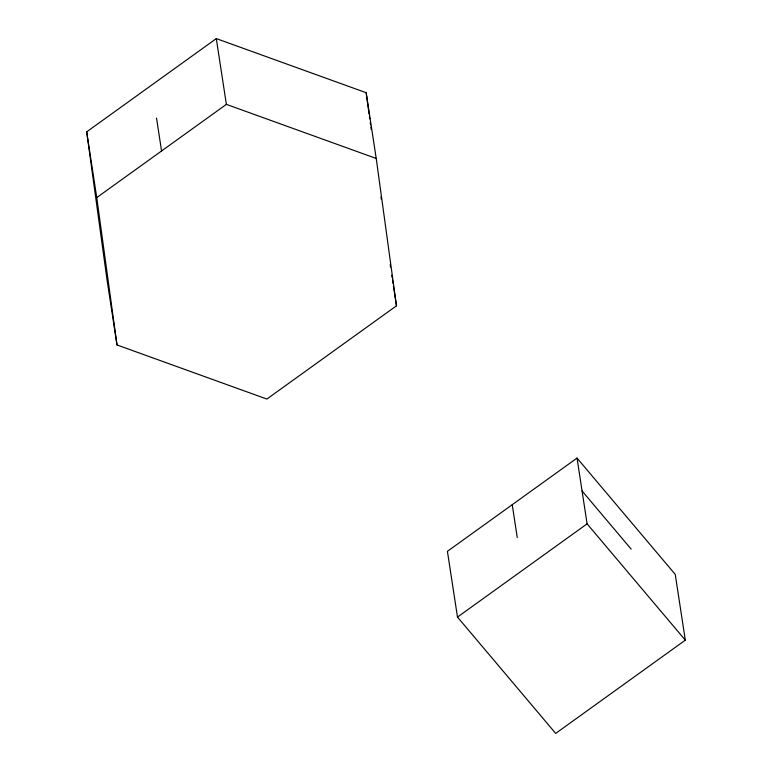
<?xml version="1.0" encoding="UTF-8"?>
<svg xmlns="http://www.w3.org/2000/svg" width="772" height="772" viewBox="0 0 772 772"><rect width="100%" height="100%" fill="white"/><g stroke="black" fill="none" stroke-linecap="round" stroke-linejoin="round"><path stroke-width="1.16" d="M86.686 131.838L216.305 38.6L366.16 92.708L376.225 158.472L396.47 305.818L266.861 399.056L116.997 344.949L106.932 279.184L86.686 131.838L96.751 197.603L116.997 344.949M96.751 197.603L226.37 104.365L376.225 158.472M577.041 458.085L447.422 551.324L457.487 617.089L555.695 733.4L685.314 640.162L675.249 574.397L577.041 458.085L587.096 523.85L685.314 640.162M457.487 617.089L587.096 523.85M582.069 490.973L631.178 549.124M512.232 504.705L517.259 537.592M380.953 196.918L381.32 199.263M390.178 264.719L390.545 267.064M391.8 275.286L392.157 277.63M392.514 279.985L393.054 283.507M393.411 285.852L396.47 305.818M216.305 38.6L226.37 104.365M156.533 118.097L161.56 150.984M366.16 92.708L369.103 114.102M369.431 116.475L369.749 118.849M370.242 122.42L370.57 124.794M370.898 127.168L371.226 129.542"/></g></svg>
